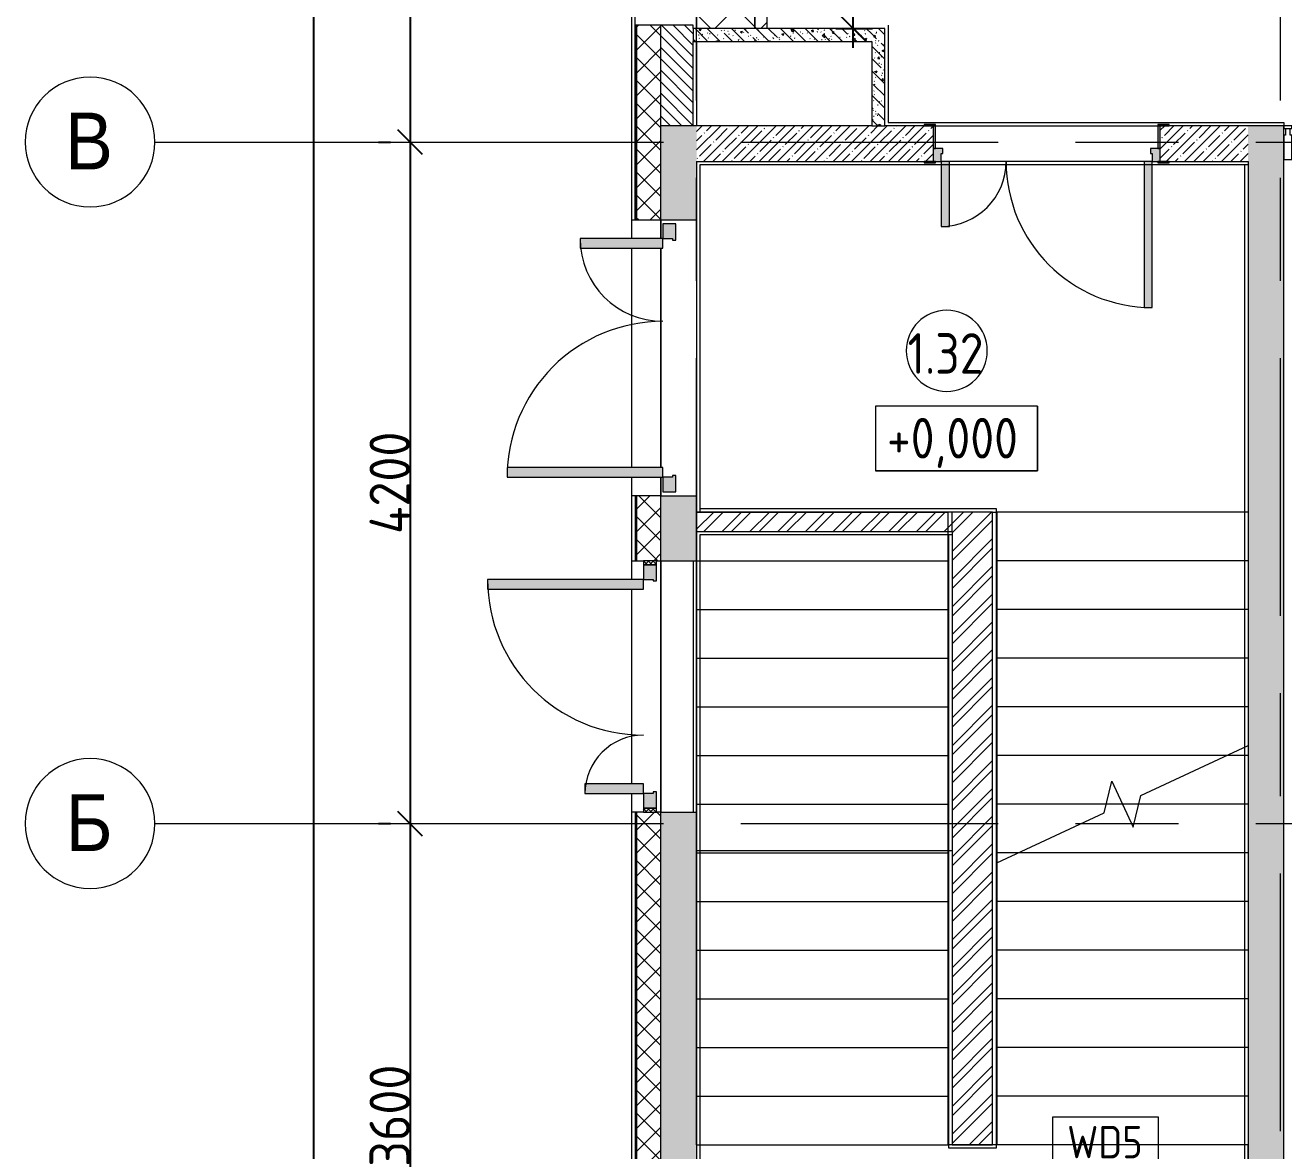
# Model space of a CAD drawing. Header units: millimetres. Extents: x -4029 to 232974, y -8553 to 104777.
# Drawn here: x -4029 to 3730, y 1583 to 8520 of the extents above; entities that cross this region are included whole.
import ezdxf

# ---------------------------------------------------------------- set-up
doc = ezdxf.new("R2010")
doc.units = ezdxf.units.MM
doc.linetypes.add('Осевая', pattern=[3175, 635, -476.25, 1587.5, -476.25])
for name, color, linetype, lineweight in [('5.1) Перегародка WD6', 6, 'Continuous', 9), ('5.2) Перег WD5', 3, 'Continuous', 30), ('A-AREA-BNDY', 7, 'Continuous', 9), ('A-AREA-IDEN', 7, 'Continuous', 9), ('A-GLAZ-CWMG', 7, 'Continuous', 9), ('A-WALL', 7, 'Continuous', 9), ('A-WALL-1', 7, 'Continuous', 13), ('A-WALL-IDEN', 7, 'Continuous', 9), ('G-ANNO-DIMS', 7, 'Continuous', 9), ('I-WALL', 7, 'Continuous', 9), ('S-STRS', 7, 'Continuous', 9), ('S-STRS-MBND', 7, 'Continuous', 9), ('Оси', 7, 'Continuous', 9), ('Оси-1', 7, 'Continuous', 20), ('Оси-2', 7, 'Осевая', 9)]:
    doc.layers.add(name, color=color, linetype=linetype, lineweight=lineweight)
for name, color, linetype, lineweight, true_color in [('A-DOOR-1', 7, 'Continuous', 9, 0xaaaaaa), ('A-DOOR-2', 7, 'Continuous', 9, 0xe2e2e2), ('A-DOOR-FRAM-1', 7, 'Continuous', 9, 0xe2e2e2), ('A-DOOR-FRAM-2', 7, 'Continuous', 9, 0xaaaaaa), ('A-FLOR-1', 7, 'Continuous', 9, 0xaaaaaa), ('A-WALL-3', 7, 'Continuous', 9, 0xff80c0), ('I-WALL-1', 7, 'Continuous', 9, 0x787878)]:
    doc.layers.add(name, color=color, linetype=linetype, lineweight=lineweight, true_color=true_color)
doc.styles.add('Arial', font='arial.ttf', dxfattribs={"width": 0.9, "height": 350})
doc.styles.add('GOST Common', font='', dxfattribs={"width": 0.9, "height": 250})
doc.styles.add('GOST Common_1', font='', dxfattribs={"width": 0.9, "height": 200})
doc.styles.add('ISOCPEUR', font='isocpeur.ttf', dxfattribs={"width": 0.9, "height": 250})
doc.styles.add('ISOCPEUR_1', font='isocpeur.ttf', dxfattribs={"width": 0.9, "height": 200})
doc.styles.get('GOST Common').set_extended_font_data('GOST Common')
doc.styles.get('GOST Common_1').set_extended_font_data('GOST Common')
doc.dimstyles.new('ISO-2_0_0_9К_Средний_округл2_1', dxfattribs={"dimscale": 304.8, "dimtxt": 199.196235, "dimasz": 0.492126, "dimexe": 0.393701, "dimexo": 0, "dimgap": 0, "dimtad": 1, "dimdec": 0, "dimrnd": 10, "dimzin": 0, "dimdsep": 46, "dimtxsty": 'ISOCPEUR_1', "dimblk1": 'OBLIQUE', "dimblk2": 'OBLIQUE', "dimsah": 1, "dimcen": 0.09, "dimdle": 0.393701, "dimazin": 0, "dimtfac": 1, "dimtdec": 4, "dimtix": 1, "dimtmove": 0, "dimatfit": 3, "dimfxl": 1, "dimtvp": 1, "dimtolj": 1, "dimtzin": 0, "dimarcsym": 2})
doc.dimstyles.new('ISO-2_5_0_9К_БОЛЬШОЙ', dxfattribs={"dimscale": 304.8, "dimtxt": 248.995294, "dimasz": 0.492126, "dimexe": 0.393701, "dimexo": 0.984252, "dimgap": 0, "dimtad": 1, "dimdec": 0, "dimrnd": 10, "dimzin": 0, "dimdsep": 46, "dimtxsty": 'ISOCPEUR', "dimblk1": 'OBLIQUE', "dimblk2": 'OBLIQUE', "dimsah": 1, "dimcen": 0.09, "dimdle": 0.393701, "dimazin": 0, "dimtfac": 1, "dimtdec": 4, "dimtix": 1, "dimtmove": 0, "dimatfit": 3, "dimfxl": 1, "dimtvp": 1, "dimtolj": 1, "dimtzin": 0, "dimarcsym": 2})
doc.dimstyles.new('ISO-2_5_0_9К_БОЛЬШОЙ_1', dxfattribs={"dimscale": 304.8, "dimtxt": 248.995294, "dimasz": 0.492126, "dimexe": 0.393701, "dimexo": 0.984252, "dimgap": 0, "dimtad": 1, "dimdec": 0, "dimrnd": 10, "dimzin": 0, "dimdsep": 46, "dimtxsty": 'ISOCPEUR', "dimblk1": 'OBLIQUE', "dimblk2": 'OBLIQUE', "dimsah": 1, "dimcen": 0.09, "dimdle": 0.393701, "dimazin": 0, "dimtfac": 1, "dimtdec": 4, "dimtix": 1, "dimtmove": 2, "dimatfit": 3, "dimfxl": 1, "dimtvp": 1, "dimtolj": 1, "dimtzin": 0, "dimarcsym": 2})
pattern_1 = [(45, (0, 0), (-57.0246, 57.0246), []), (45, (57.025, 0), (-57.0246, 57.0246), [100.806, -20.161, 3.353, -16.808])]
pattern_2 = [(45, (0, 0), (-85.5366, 85.5366), []), (45, (57.02, 0), (-85.5366, 85.5366), [])]
pattern_3 = [(135, (0, 0), (-75.4342, -75.4342), [106.68, -17.78, 3.556, -17.78]), (135, (0, 75.39), (-75.4342, -75.4342), []), (50, (0, 0), (127.5292, -11.1576), [13.335, -146.685]), (355, (0, 0), (-24.6697, 133.74), [10.668, -117.348]), (100.451, (10.63, -0.93), (102.8597, 122.5818), [11.333, -124.663]), (46.184, (0, 35.56), (189.7552, -29.4304), [20.002, -220.027]), (96.636, (15.81, 33.1), (166.182, 173.1996), [17, -186.995]), (351.184, (0, 35.56), (166.184, 173.1976), [16.002, -176.022]), (21, (17.78, 26.67), (106.1303, -71.586), [13.335, -146.685]), (326, (17.78, 26.67), (43.2619, 128.9318), [10.668, -117.348]), (71.451, (26.62, 20.7), (149.392, 57.345), [11.333, -124.663]), (37.5, (0, 0), (2.16223, 59.18836), [3.353, -112.573, 3.353, -115.773, -117.793]), (37.5, (0, 0), (2.16223, 59.18836), [-235.052, 3.353, -114.44]), (7.5, (0, 0), (46.77386, 70.12615), [3.353, -64.567, 3.353, -109.906, -44.894]), (7.5, (0, 0), (46.77386, 70.12615), [-181.178, 3.353, -41.542]), (327.5, (-39.65, 0), (94.91367, -4.0101), [3.353, -41.097, 3.353, -135.331, -184.023]), (327.5, (-39.65, 0), (94.91367, -4.0101), [-183.134, 3.353, -180.67]), (317.5, (-57.43, 0), (103.6906, 17.7988), [3.353, -54.432, 3.353, -88.748, -130.683]), (317.5, (-57.43, 0), (103.6906, 17.7988), [-149.885, 3.353, -127.33])]
pattern_4 = [(315, (26871.94, 23549), (141.4214, 141.4214), []), (45, (26871.94, 23549), (-141.4214, 141.4214), [])]

# ---------------------------------------------------------------- blocks, each defined once
blk = doc.blocks.new('110_Дверь_СКБ_2Ст - Д-1 Лестничная клетка EIS60-24280000-План монтажа стен и перегородок 1 этажа в осях 1-12')
at = {"layer": 'A-DOOR-2'}
for points in [[(-587.5, 1010), (-637.5, 1010), (-637.5, 110), (-587.5, 110), (-587.5, 130)], [(612.5, 510), (612.5, 110), (662.5, 110), (662.5, 510)], [(712.5, 30), (697.5, 30), (697.5, -110), (712.5, -110)]]:
    blk.add_hatch(color=256, dxfattribs=at).paths.add_polyline_path(points)
h = blk.add_hatch(color=256, dxfattribs=at)
h.paths.add_polyline_path([(712.5, 110), (662.5, 110), (662.5, 60), (652.5, 60), (652.5, 30), (712.5, 30)])
h.paths.add_polyline_path([(-687.5, 110), (-687.5, 30), (-627.5, 30), (-627.5, 60), (-637.5, 60), (-637.5, 110)])
at = {"layer": 'A-DOOR-FRAM-1'}
for points in [[(-695.5, 118), (-742.5, 118), (-742.5, 110), (-672.5, 110), (-672.5, 118), (-687.5, 118)], [(701.7, 118), (697.5, 118), (697.5, 110), (767.5, 110), (767.5, 118), (712.5, 118)], [(-672.5, 30), (-687.5, 30), (-687.5, -110), (-672.5, -110)], [(-742.5, -110), (-742.5, -118), (-672.5, -118), (-672.5, -110), (-687.5, -110)], [(712.5, -110), (697.5, -110), (697.5, -118), (767.5, -118), (767.5, -110)]]:
    blk.add_hatch(color=256, dxfattribs=at).paths.add_polyline_path(points)
at = {"layer": 'A-DOOR-1'}
for p, q in [((-637.5, 1010), (-637.5, 110)), ((-587.5, 1010), (-637.5, 1010)), ((-587.5, 110), (-587.5, 1010)), ((662.5, 510), (612.5, 510)), ((612.5, 510), (612.5, 110)), ((662.5, 110), (662.5, 510)), ((-637.5, 110), (-587.5, 110)), ((612.5, 110), (662.5, 110))]:
    blk.add_line(p, q, dxfattribs=at)
for centre, radius, start, end in [((-637.5, 110), 900, 0, 90), ((662.5, 110), 400, 90, 180)]:
    blk.add_arc(centre, radius, start, end, dxfattribs=at)
at = {"layer": 'A-DOOR-FRAM-2'}
for p, q in [((-672.5, 118), (-742.5, 118)), ((-742.5, 118), (-742.5, 110)), ((-742.5, 110), (-672.5, 110)), ((-637.5, 110), (-687.5, 110)), ((-687.5, 110), (-687.5, 30)), ((-672.5, 110), (-672.5, 118)), ((-637.5, 60), (-637.5, 110)), ((662.5, 110), (662.5, 60)), ((712.5, 110), (662.5, 110)), ((767.5, 118), (697.5, 118)), ((697.5, 118), (697.5, 110)), ((697.5, 110), (767.5, 110)), ((712.5, 30), (712.5, 110)), ((767.5, 110), (767.5, 118)), ((-687.5, 30), (-627.5, 30)), ((-672.5, 30), (-687.5, 30)), ((-687.5, 30), (-687.5, -110)), ((-672.5, -110), (-672.5, 30)), ((-627.5, 60), (-637.5, 60)), ((-627.5, 30), (-627.5, 60)), ((662.5, 60), (652.5, 60)), ((652.5, 60), (652.5, 30)), ((652.5, 30), (712.5, 30)), ((712.5, 30), (697.5, 30)), ((697.5, 30), (697.5, -110)), ((712.5, -110), (712.5, 30)), ((-672.5, -110), (-742.5, -110)), ((-742.5, -110), (-742.5, -118)), ((-742.5, -118), (-672.5, -118)), ((-687.5, -110), (-672.5, -110)), ((-672.5, -118), (-672.5, -110)), ((697.5, -110), (712.5, -110)), ((767.5, -110), (697.5, -110)), ((697.5, -110), (697.5, -118)), ((697.5, -118), (767.5, -118)), ((767.5, -118), (767.5, -110))]:
    blk.add_line(p, q, dxfattribs=at)
blk = doc.blocks.new('110_Дверь_СКБ_2Ст_Наружная - ДН-1_л__ Двухстворчатая 1350 х3200 _ЛК_ в свету с верхним остеклением 2-22796854-План монтажа стен и перегородок 1 этажа в осях 1-12')
at = {"layer": 'A-DOOR-2'}
for points in [[(-715.5, 101), (-715.5, -91), (-655.5, -91), (-655.5, 869), (-715.5, 869)], [(694.5, 71), (694.5, -91), (754.5, -91), (754.5, 419), (694.5, 419), (694.5, 78.5)]]:
    blk.add_hatch(color=256, dxfattribs=at).paths.add_polyline_path(points)
h = blk.add_hatch(color=256, dxfattribs=at)
h.paths.add_polyline_path([(-805.5, -171), (-705.5, -171), (-705.5, -151), (-715.5, -151), (-715.5, -91), (-805.5, -91)])
h.paths.add_polyline_path([(744.5, -171), (844.5, -171), (844.5, -91), (754.5, -91), (754.5, -151), (744.5, -151)])
at = {"layer": 'A-DOOR-1'}
for p, q in [((-715.5, 869), (-715.5, -91)), ((-655.5, 869), (-715.5, 869)), ((-655.5, -91), (-655.5, 869)), ((754.5, 419), (694.5, 419)), ((694.5, 419), (694.5, -91)), ((754.5, -91), (754.5, 419)), ((-715.5, -91), (-655.5, -91)), ((694.5, -91), (754.5, -91))]:
    blk.add_line(p, q, dxfattribs=at)
for centre, radius, start, end in [((-715.5, -91), 960, 0, 90), ((754.5, -91), 510, 90, 180)]:
    blk.add_arc(centre, radius, start, end, dxfattribs=at)
at = {"layer": 'A-DOOR-FRAM-2'}
for p, q in [((-715.5, -91), (-805.5, -91)), ((-805.5, -91), (-805.5, -171)), ((-715.5, -151), (-715.5, -91)), ((-705.5, -151), (-715.5, -151)), ((-705.5, -171), (-705.5, -151)), ((754.5, -151), (744.5, -151)), ((744.5, -151), (744.5, -171)), ((754.5, -91), (754.5, -151)), ((844.5, -91), (754.5, -91)), ((844.5, -171), (844.5, -91)), ((-805.5, -171), (-705.5, -171)), ((744.5, -171), (844.5, -171))]:
    blk.add_line(p, q, dxfattribs=at)
blk = doc.blocks.new('110_Дверь_СКБ_2Ст_Наружная - ДН-3_л__ Двухстворчатая 1200 х3200 из подвала EI30-23666533-План монтажа стен и перегородок 1 этажа в осях 1-12')
at = {"layer": 'A-DOOR-1'}
h = blk.add_hatch(dxfattribs=at)
h.set_pattern_fill('FP_84', color=256, style=0, pattern_type=2)
h.set_pattern_definition([(135, (1526.41, 143.685), (-14.14214, -14.14214), []), (225, (1526.41, 143.685), (14.14214, -14.14214), [])])
h.paths.add_polyline_path([(769.5, 29), (769.5, -51), (794.5, -51), (794.5, 29)])
at = {"layer": 'A-DOOR-2'}
for points in [[(619.5, 29), (679.5, 29), (679.5, 989), (619.5, 989), (619.5, 101)], [(-640.5, 71), (-640.5, 29), (-580.5, 29), (-580.5, 389), (-640.5, 389), (-640.5, 79)]]:
    blk.add_hatch(color=256, dxfattribs=at).paths.add_polyline_path(points)
h = blk.add_hatch(color=256, dxfattribs=at)
h.paths.add_polyline_path([(-730.5, 29), (-730.5, -51), (-630.5, -51), (-630.5, -31), (-640.5, -31), (-640.5, 29)])
h.paths.add_polyline_path([(669.5, -51), (769.5, -51), (769.5, 29), (679.5, 29), (679.5, -31), (669.5, -31)])
at = {"layer": 'A-DOOR-FRAM-2'}
h = blk.add_hatch(dxfattribs=at)
h.set_pattern_fill('FP_85', color=256, style=0, pattern_type=2)
h.set_pattern_definition([(45, (-596.384, 143.685), (-14.1421, 14.1421), []), (135, (-596.384, 143.685), (-14.1421, -14.1421), [])])
h.paths.add_polyline_path([(-755.5, 29), (-755.5, -51), (-730.5, -51), (-730.5, 29)])
at = {"layer": 'A-DOOR-1'}
for p, q in [((679.5, 989), (619.5, 989)), ((619.5, 989), (619.5, 29)), ((679.5, 29), (679.5, 989)), ((-640.5, 389), (-640.5, 29)), ((-580.5, 389), (-640.5, 389)), ((-580.5, 29), (-580.5, 389)), ((-640.5, 29), (-580.5, 29)), ((619.5, 29), (679.5, 29))]:
    blk.add_line(p, q, dxfattribs=at)
for centre, radius, start, end in [((679.5, 29), 960, 90, 180), ((-640.5, 29), 360, 0, 90)]:
    blk.add_arc(centre, radius, start, end, dxfattribs=at)
at = {"layer": 'A-DOOR-FRAM-2'}
for p, q in [((-730.5, 29), (-755.5, 29)), ((-755.5, 29), (-755.5, -51)), ((-640.5, 29), (-730.5, 29)), ((-730.5, 29), (-730.5, -51)), ((-730.5, -51), (-730.5, 29)), ((-640.5, -31), (-640.5, 29)), ((679.5, 29), (679.5, -31)), ((769.5, 29), (679.5, 29)), ((769.5, -51), (769.5, 29)), ((794.5, 29), (769.5, 29)), ((769.5, 29), (769.5, -51)), ((794.5, -51), (794.5, 29)), ((-755.5, -51), (-730.5, -51)), ((-730.5, -51), (-630.5, -51)), ((-630.5, -31), (-640.5, -31)), ((-630.5, -51), (-630.5, -31)), ((679.5, -31), (669.5, -31)), ((669.5, -31), (669.5, -51)), ((669.5, -51), (769.5, -51)), ((769.5, -51), (794.5, -51))]:
    blk.add_line(p, q, dxfattribs=at)
blk = doc.blocks.new('Прямоугольный импост - Импост структурный с накладкой - 190мм-31924846-План монтажа стен и перегородок 1 этажа в осях 1-12')
at = {"layer": 'A-GLAZ-CWMG'}
for p, q in [((-50, 0), (-50, 17)), ((-50, 17), (0, 17)), ((-40, 0), (-50, 0)), ((-40, -40), (-40, 0)), ((0, 0), (-10, 0)), ((-10, 0), (-10, -40)), ((0, 17), (0, 0)), ((-50, -190), (-50, -40)), ((-50, -40), (-40, -40)), ((-10, -40), (0, -40)), ((0, -40), (0, -190)), ((0, -190), (-50, -190))]:
    blk.add_line(p, q, dxfattribs=at)
blk = doc.blocks.new('Зашивка приборов отопления14 - Зашивка приборов отопления-33280456-План монтажа стен и перегородок 1 этажа в осях 1-12')
at = {"layer": 'A-WALL-3'}
h = blk.add_hatch(dxfattribs=at)
h.set_pattern_fill('FP_107', color=256, style=0, pattern_type=2)
h.set_pattern_definition(pattern_4)
h.paths.add_polyline_path([(35371.9, 23439), (35371.9, 23079), (37471.9, 23079), (37471.9, 23439), (35477.6, 23439)])
h = blk.add_hatch(dxfattribs=at)
h.set_pattern_fill('FP_107', color=256, style=0, pattern_type=2)
h.set_pattern_definition(pattern_4)
h.paths.add_polyline_path([(35371.9, 23004), (37471.9, 23004), (37471.9, 23079), (35371.9, 23079)])
for p, q in [((37471.9, 23439), (35371.9, 23439)), ((35371.9, 23079), (37471.9, 23079)), ((37471.9, 23079), (35371.9, 23079)), ((35371.9, 23004), (37471.9, 23004))]:
    blk.add_line(p, q, dxfattribs=at)
blk = doc.blocks.new('Ось сетки - D8-29747960-План монтажа стен и перегородок 1 этажа в осях 1-12')
at = {"layer": 'Оси-1'}
for start, end in [(360, 180), (180, 360)]:
    blk.add_arc((0, 0), 4, start, end, dxfattribs=at)
blk = doc.blocks.new('_Oblique')
at = {"color": 0, "linetype": 'ByBlock', "lineweight": -2}
blk.add_line((-0.5, -0.5), (0.5, 0.5), dxfattribs=at)
blk = doc.blocks.new('DIMBLOCK21-План монтажа стен и перегородок 1 этажа в осях 1-12')
at = {"layer": '5.1) Перегародка WD6', "color": 0, "lineweight": -2, "transparency": 16777216}
for p, q in [((-1656, 10620), (-1656, 7680)), ((-1076.3, 10500), (-1776, 10500)), ((-1850, 7800), (-1776, 7800))]:
    blk.add_line(p, q, dxfattribs=at)
at = {"layer": 'Defpoints', "color": 0, "transparency": 16777216}
for p in [(-776.3, 10500), (-1656, 7800), (-1550, 7800)]:
    blk.add_point(p, dxfattribs=at)
at = {"layer": '5.1) Перегародка WD6', "color": 0, "lineweight": -2, "transparency": 16777216, "xscale": 150, "yscale": 150, "zscale": 150}
for p, rotation in [((-1656, 10500), 90), ((-1656, 7800), 270)]:
    blk.add_blockref('_Oblique', p, dxfattribs=dict(at, rotation=rotation))
at = {"layer": '5.1) Перегародка WD6', "color": 0, "transparency": 16777216, "insert": (-1781, 9150), "char_height": 250, "width": 758.478, "attachment_point": 5, "rotation": 90, "style": 'ISOCPEUR'}
blk.add_mtext('\\A1;2700', dxfattribs=at)
blk = doc.blocks.new('DIMBLOCK22-План монтажа стен и перегородок 1 этажа в осях 1-12')
at = {"layer": '5.1) Перегародка WD6', "color": 0, "lineweight": -2, "transparency": 16777216}
for p, q in [((-1656, 7920), (-1656, 3480)), ((-1850, 7800), (-1776, 7800)), ((-1850, 3600), (-1776, 3600))]:
    blk.add_line(p, q, dxfattribs=at)
at = {"layer": 'Defpoints', "color": 0, "transparency": 16777216}
for p in [(-1550, 7800), (-1656, 3600), (-1550, 3600)]:
    blk.add_point(p, dxfattribs=at)
at = {"layer": '5.1) Перегародка WD6', "color": 0, "lineweight": -2, "transparency": 16777216, "xscale": 150, "yscale": 150, "zscale": 150}
for p, rotation in [((-1656, 7800), 90), ((-1656, 3600), 270)]:
    blk.add_blockref('_Oblique', p, dxfattribs=dict(at, rotation=rotation))
at = {"layer": '5.1) Перегародка WD6', "color": 0, "transparency": 16777216, "insert": (-1781, 5700), "char_height": 250, "width": 787.208, "attachment_point": 5, "rotation": 90, "style": 'ISOCPEUR'}
blk.add_mtext('\\A1;4200', dxfattribs=at)
blk = doc.blocks.new('DIMBLOCK23-План монтажа стен и перегородок 1 этажа в осях 1-12')
at = {"layer": '5.1) Перегародка WD6', "color": 0, "lineweight": -2, "transparency": 16777216}
for p, q in [((-1656, 3720), (-1656, -120)), ((-1850, 3600), (-1776, 3600)), ((-1850, 0), (-1776, 0))]:
    blk.add_line(p, q, dxfattribs=at)
at = {"layer": 'Defpoints', "color": 0, "transparency": 16777216}
for p in [(-1550, 3600), (-1656, 0), (-1550, 0)]:
    blk.add_point(p, dxfattribs=at)
at = {"layer": '5.1) Перегародка WD6', "color": 0, "lineweight": -2, "transparency": 16777216, "xscale": 150, "yscale": 150, "zscale": 150}
for p, rotation in [((-1656, 3600), 90), ((-1656, 0), 270)]:
    blk.add_blockref('_Oblique', p, dxfattribs=dict(at, rotation=rotation))
at = {"layer": '5.1) Перегародка WD6', "color": 0, "transparency": 16777216, "insert": (-1781, 1800), "char_height": 250, "width": 758.478, "attachment_point": 5, "rotation": 90, "style": 'ISOCPEUR'}
blk.add_mtext('\\A1;3600', dxfattribs=at)
blk = doc.blocks.new('DIMBLOCK24-План монтажа стен и перегородок 1 этажа в осях 1-12')
at = {"layer": '5.1) Перегародка WD6', "color": 0, "lineweight": -2, "transparency": 16777216}
for p, q in [((-2248.9, 27120), (-2248.9, 14417.3)), ((-2442.9, 27000), (-2368.9, 27000)), ((-2248.9, -120), (-2248.9, 13674.8)), ((-2442.9, 0), (-2368.9, 0))]:
    blk.add_line(p, q, dxfattribs=at)
at = {"layer": 'Defpoints', "color": 0, "transparency": 16777216}
for p in [(-2142.9, 27000), (-2248.9, 0), (-2142.9, 0)]:
    blk.add_point(p, dxfattribs=at)
at = {"layer": '5.1) Перегародка WD6', "color": 0, "lineweight": -2, "transparency": 16777216, "xscale": 150, "yscale": 150, "zscale": 150}
for p, rotation in [((-2248.9, 27000), 90), ((-2248.9, 0), 270)]:
    blk.add_blockref('_Oblique', p, dxfattribs=dict(at, rotation=rotation))
at = {"layer": '5.1) Перегародка WD6', "color": 0, "transparency": 16777216, "insert": (-2575.6, 13572), "char_height": 250, "width": 948.097, "attachment_point": 1, "rotation": 90, "line_spacing_factor": 1.149209, "style": 'ISOCPEUR'}
blk.add_mtext('\\A1;27000', dxfattribs=at)
blk = doc.blocks.new('Марка_Помещения - Номер-25198446-План монтажа стен и перегородок 1 этажа в осях 1-12')
at = {"layer": 'A-AREA-IDEN'}
for start, end in [(360, 180), (180, 360)]:
    blk.add_arc((0, 0), 2.5, start, end, dxfattribs=at)
blk = doc.blocks.new('DIMBLOCK39-План монтажа стен и перегородок 1 этажа в осях 1-12')
at = {"layer": '5.1) Перегародка WD6', "color": 0, "lineweight": -2, "transparency": 16777216}
for p, q in [((1075.1, 8380), (1075.1, 10720)), ((545, 10600), (1195.1, 10600)), ((969.1, 8500), (1195.1, 8500))]:
    blk.add_line(p, q, dxfattribs=at)
at = {"layer": 'Defpoints', "color": 0, "transparency": 16777216}
for p in [(545, 10600), (1075.1, 10600), (969.1, 8500)]:
    blk.add_point(p, dxfattribs=at)
at = {"layer": '5.1) Перегародка WD6', "color": 0, "lineweight": -2, "transparency": 16777216, "xscale": 150, "yscale": 150, "zscale": 150}
for p, rotation in [((1075.1, 10600), 90), ((1075.1, 8500), 270)]:
    blk.add_blockref('_Oblique', p, dxfattribs=dict(at, rotation=rotation))
at = {"layer": '5.1) Перегародка WD6', "color": 0, "transparency": 16777216, "insert": (975.1, 9550), "char_height": 200, "width": 565.411, "attachment_point": 5, "rotation": 90, "style": 'ISOCPEUR_1'}
blk.add_mtext('\\A1;2100', dxfattribs=at)
blk = doc.blocks.new('М_стена2 - Типоразмер-30678229-План монтажа стен и перегородок 1 этажа в осях 1-12')
at = {"layer": 'A-WALL-IDEN'}
for p, q in [((3.258, 1.523), (-3.273, 1.523)), ((-3.273, 1.523), (-3.273, -1.477)), ((3.258, -1.477), (3.258, 1.523)), ((-3.273, -1.477), (3.258, -1.477))]:
    blk.add_line(p, q, dxfattribs=at)
blk = doc.blocks.new('Высотные отметки - 10х4_h_-17668695-План монтажа стен и перегородок 1 этажа в осях 1-12')
at = {"layer": 'G-ANNO-DIMS'}
for p, q in [((-5, 4), (-5, 0)), ((5, 4), (-5, 4)), ((5, 4), (-5, 4)), ((-5, 4), (-5, 0)), ((5, 4), (5, 0)), ((5, 0), (5, 4)), ((5, 0), (-5, 0)), ((-5, 0), (5, 0))]:
    blk.add_line(p, q, dxfattribs=at)

msp = doc.modelspace()

# ---------------------------------------------------------------- hatches: boundary and pattern name
at = {"layer": 'A-WALL'}
h = msp.add_hatch(dxfattribs=at)
h.set_pattern_fill('FP_6', color=256, style=0, pattern_type=2)
h.set_pattern_definition([(45, (0, 0), (-70.7107, 70.7107), []), (135, (0, 0), (-70.7107, -70.7107), [])])
h.paths.add_polyline_path([(-260, -100), (-110, -100), (-110, 3670.0001), (-260, 3670.0001), (-260, -6.7419)])
h.paths.add_polyline_path([(-260, 5220.0001), (-110, 5220.0001), (-110, 5620.0001), (-260, 5620.0001), (-260, 5520)])
h.paths.add_polyline_path([(-152.5333, 7320.0001), (-110, 7320.0001), (-110, 8520), (-260, 8520), (-260, 7320.0001)])
h.paths.add_polyline_path([(-199.3896, 10820), (-110, 10820), (-110, 12220), (-260, 12220), (-260, 10820)])
h.paths.add_polyline_path([(-110, 13120), (-110.5881, 15350), (-260, 15350), (-260, 13120), (-154.3027, 13120)])
h = msp.add_hatch(dxfattribs=at)
h.set_pattern_fill('FP_31', color=256, style=0, pattern_type=2)
h.set_pattern_definition([(135, (0, 0), (-35.35534, -35.35534), [])])
h.paths.add_polyline_path([(-110, 7900), (90, 7900), (90, 8520), (-110, 8520), (-110, 8473.1086)])
h.paths.add_polyline_path([(-110, 10820), (90, 10820), (90, 10900), (-110, 10900)])
h.paths.add_polyline_path([(90, 11400), (90, 12220), (-110, 12220), (-110, 11400), (55.7143, 11400)])
h.paths.add_polyline_path([(-110, 13120), (90, 13120), (90, 14700), (-110, 14700), (-110, 13243.0245)])
at = {"layer": 'I-WALL'}
h = msp.add_hatch(dxfattribs=at)
h.set_pattern_fill('FP_1', color=256, style=0, pattern_type=2)
h.set_pattern_definition(pattern_1)
h.paths.add_polyline_path([(110, -100), (110, 3670.0001), (-110, 3670.0001), (-110, -100)])
h.paths.add_polyline_path([(-110, 5220.0001), (110, 5220.0001), (110, 5620.0001), (-110, 5620.0001), (-110, 5400)])
h.paths.add_polyline_path([(30.3226, 7320.0001), (110, 7320.0001), (110, 7900), (-110, 7900), (-110, 7320.0001)])
h = msp.add_hatch(dxfattribs=at)
h.set_pattern_fill('FP_1', color=256, style=0, pattern_type=2)
h.set_pattern_definition(pattern_1)
h.paths.add_polyline_path([(3510, 7680), (3510, 7900), (2968.2179, 7900), (2968.2179, 7680), (3023.2179, 7680)])
h.paths.add_polyline_path([(1513.2179, 7680), (1568.2179, 7680), (1568.2179, 7900), (110, 7900), (110, 7680), (1478.6777, 7680)])
h = msp.add_hatch(dxfattribs=at)
h.set_pattern_fill('FP_1', color=256, style=0, pattern_type=2)
h.set_pattern_definition(pattern_1)
h.paths.add_polyline_path([(3622.8853, 120), (3730, 120), (3730, 7900), (3510, 7900), (3510, 120)])
h = msp.add_hatch(dxfattribs=at)
h.set_pattern_fill('FP_36', color=256, style=0, pattern_type=2)
h.set_pattern_definition(pattern_2)
h.paths.add_polyline_path([(110, 5400), (1685, 5400), (1685, 5520), (110, 5520)])
h = msp.add_hatch(dxfattribs=at)
h.set_pattern_fill('FP_36', color=256, style=0, pattern_type=2)
h.set_pattern_definition(pattern_2)
h.paths.add_polyline_path([(1685, 1620), (1935, 1620), (1935, 5520), (1685, 5520), (1685, 1644.1935)])
at = {"layer": 'I-WALL-1'}
h = msp.add_hatch(dxfattribs=at)
h.set_pattern_fill('FP_43', color=256, style=0, pattern_type=2)
h.set_pattern_definition(pattern_3)
h.paths.add_polyline_path([(110, 8420), (1190, 8420), (1190, 8500), (90, 8500), (90, 8420)])
h = msp.add_hatch(dxfattribs=at)
h.set_pattern_fill('FP_43', color=256, style=0, pattern_type=2)
h.set_pattern_definition(pattern_3)
h.paths.add_polyline_path([(1190, 7900), (1270, 7900), (1270, 8500), (1190, 8500), (1190, 7959.0173)])

# ---------------------------------------------------------------- linework, layer by layer
at = {"layer": 'A-AREA-BNDY', "flags": 128}
msp.add_lwpolyline([(1291, 8521), (1291, 7921), (3730, 7921), (3730, 7883), (3773.0096, 7883), (7660, 7883), (7660, 7921), (20070.2565, 7921)], dxfattribs=at)
msp.add_lwpolyline([(3489, 4806.4745), (3490, 4806.4745), (3490, 4808.9101), (3489, 4808.9101), (3489, 7659), (131, 7659), (131, 5541), (1956, 5541), (1956, 1599), (1664, 1599), (1664, 5379), (131, 5379), (131, 141), (2881, 141), (3134, 141), (3134, 536), (3489, 536)], close=True, dxfattribs=at)
at = {"layer": 'A-FLOR-1'}
for p, q in [((1618.2179, 7660), (130, 7660)), ((130, 7660), (130, 5520)), ((2868.2179, 7660), (1668.2179, 7660)), ((3510, 7660), (2918.2179, 7660)), ((1935, 5520), (1960, 5520)), ((1685, 5379.5), (130.5, 5379.5)), ((130.5, 5379.5), (130.5, 3435)), ((90, 5220.0001), (90, 3670.0001)), ((110, 3435), (1685, 3435))]:
    msp.add_line(p, q, dxfattribs=at)
at = {"layer": 'A-WALL'}
for p, q in [((-290, 7205.0001), (-290, 15380)), ((-268, 7320.0001), (-268, 15358)), ((90, 8520), (-268, 8520)), ((90, 8500), (90, 8520)), ((90, 7900), (90, 8420)), ((-290, 7320.0001), (-110, 7320.0001)), ((-110, 7320.0001), (-110, 7205.0001)), ((-290, 5795.0001), (-290, 7145.0001)), ((-110, 7145.0001), (-110, 5795.0001)), ((-290, 5105.0001), (-290, 5735.0001)), ((-110, 5735.0001), (-110, 5620.0001)), ((-110, 5620.0001), (-290, 5620.0001)), ((-268, 5620.0001), (-268, 5220.0001)), ((-290, 5220.0001), (-218, 5220.0001)), ((-138, 5220.0001), (-110, 5220.0001)), ((-110, 5220.0001), (-110, 3670.0001)), ((-290, 3845.0001), (-290, 5045.0001)), ((-290, -280), (-290, 3785.0001)), ((-218, 3670.0001), (-290, 3670.0001)), ((-268, 3670.0001), (-268, -258)), ((-110, 3670.0001), (-138, 3670.0001))]:
    msp.add_line(p, q, dxfattribs=at)
at = {"layer": 'A-WALL-1'}
for p, q in [((-263, 8520), (-263, 7320.0001)), ((-260, 8520), (-260, 7320.0001)), ((-110, 7320.0001), (-110, 8520)), ((90, 8500), (90, 8420)), ((90, 7900), (-110, 7900)), ((1190, 7900), (1270, 7900)), ((-263, 5620.0001), (-263, 5220.0001)), ((-260, 5620.0001), (-260, 5220.0001)), ((-110, 5220.0001), (-110, 5620.0001)), ((110, 5520), (110, 5400)), ((1685, 5400), (1685, 5520)), ((-263, 3670.0001), (-263, -253)), ((-260, 3670.0001), (-260, -250)), ((-110, -100), (-110, 3670.0001))]:
    msp.add_line(p, q, dxfattribs=at)
at = {"layer": 'I-WALL'}
for p, q in [((110, 10900), (110, 8500)), ((1270, 8500), (90, 8500)), ((1270, 7900), (1270, 8500)), ((90, 8420), (1190, 8420)), ((110, 8420), (110, 7900)), ((1190, 8420), (1190, 7900)), ((1190, 7900), (90, 7900)), ((1513.2179, 7900), (1270, 7900)), ((1583.2179, 7900), (2953.2179, 7900)), ((3730, 7900), (3023.2179, 7900)), ((3730, -100), (3730, 7900)), ((110, 7680), (1513.2179, 7680)), ((110, 7680), (110, 5520)), ((2868.2179, 7680), (1668.2179, 7680)), ((3023.2179, 7680), (3510, 7680)), ((3510, 7680), (3510, 535)), ((-110, 7320.0001), (110, 7320.0001)), ((-110, 7205.0001), (-110, 7320.0001)), ((-110, 5795.0001), (-110, 7145.0001)), ((-110, 5620.0001), (-110, 5735.0001)), ((-110, 5620.0001), (110, 5620.0001)), ((1935, 5520), (110, 5520)), ((1935, 1620), (1935, 5520)), ((110, 5400), (110, 120)), ((110, 5400), (1685, 5400)), ((1685, 5400), (1685, 1620)), ((-110, 5220.0001), (110, 5220.0001)), ((-110, 3670.0001), (-110, 5220.0001)), ((-110, 3670.0001), (110, 3670.0001)), ((1685, 1620), (1935, 1620))]:
    msp.add_line(p, q, dxfattribs=at)
at = {"layer": 'S-STRS'}
for p, q in [((3510, 5520), (1960, 5520)), ((1960, 5520), (1960, 5220)), ((3510, 5520), (1960, 5520)), ((1960, 5220), (1960, 4920)), ((3510, 5220), (1960, 5220)), ((3510, 5220), (1960, 5220)), ((1960, 4920), (1960, 4620)), ((3510, 4920), (1960, 4920)), ((3510, 4920), (1960, 4920)), ((1960, 4620), (1960, 4320)), ((3510, 4620), (1960, 4620)), ((3510, 4620), (1960, 4620)), ((1960, 4320), (1960, 4020)), ((3510, 4320), (1960, 4320)), ((3510, 4320), (1960, 4320)), ((1960, 4020), (1960, 3720)), ((3378.3521, 4020), (1960, 4020)), ((3378.3521, 4020), (1960, 4020)), ((3510, 4020), (3378.3521, 4020)), ((3510, 4020), (3378.3521, 4020)), ((1960, 3720), (1960, 3420)), ((2634.5502, 3720), (1960, 3720)), ((2634.5502, 3720), (1960, 3720)), ((2735, 3720), (2634.5502, 3720)), ((2735, 3720), (2634.5502, 3720)), ((2835.4498, 3720), (2735, 3720)), ((2835.4498, 3720), (2735, 3720)), ((3510, 3720), (2835.4498, 3720)), ((3510, 3720), (2835.4498, 3720)), ((110, 3420), (1660, 3420)), ((110, 3420), (1660, 3420)), ((131, 3435), (131, 3420)), ((1660, 3420), (1664, 3420)), ((1660, 3120), (1660, 3420)), ((1664, 3420), (1664, 3435)), ((1960, 3420), (1960, 3358.6116)), ((2091.6479, 3420), (1960, 3420)), ((2091.6479, 3420), (1960, 3420)), ((3510, 3420), (2091.6479, 3420)), ((3510, 3420), (2091.6479, 3420)), ((1960, 3358.6116), (1960, 3120)), ((110, 3120), (1660, 3120)), ((110, 3120), (1660, 3120)), ((1660, 2820), (1660, 3120)), ((1960, 3120), (1960, 2820)), ((3510, 3120), (1960, 3120)), ((3510, 3120), (1960, 3120)), ((110, 2820), (1660, 2820)), ((110, 2820), (1660, 2820)), ((1660, 2520), (1660, 2820)), ((1960, 2820), (1960, 2520)), ((3510, 2820), (1960, 2820)), ((3510, 2820), (1960, 2820)), ((110, 2520), (1660, 2520)), ((110, 2520), (1660, 2520)), ((1660, 2220), (1660, 2520)), ((1960, 2520), (1960, 2220)), ((3510, 2520), (1960, 2520)), ((3510, 2520), (1960, 2520)), ((110, 2220), (1660, 2220)), ((110, 2220), (1660, 2220)), ((1660, 1920), (1660, 2220)), ((1960, 2220), (1960, 1920)), ((3510, 2220), (1960, 2220)), ((3510, 2220), (1960, 2220)), ((110, 1920), (1660, 1920)), ((110, 1920), (1660, 1920)), ((1660, 1620), (1660, 1920)), ((1960, 1920), (1960, 1620)), ((3510, 1920), (1960, 1920)), ((3510, 1920), (1960, 1920)), ((110, 1620), (1660, 1620)), ((110, 1620), (1660, 1620)), ((1685, 1620), (1660, 1620)), ((1960, 1620), (1935, 1620)), ((3510, 1620), (1960, 1620)), ((3510, 1620), (1960, 1620))]:
    msp.add_line(p, q, dxfattribs=at)
at = {"layer": 'S-STRS-MBND'}
for p, q in [((110, 5520), (1660, 5520)), ((110, 1620), (110, 5520)), ((1660, 1620), (1660, 5520)), ((110, 5220), (1660, 5220)), ((110, 5220), (1660, 5220)), ((110, 4920), (1660, 4920)), ((110, 4920), (1660, 4920)), ((110, 4620), (1660, 4620)), ((110, 4620), (1660, 4620)), ((110, 4320), (1660, 4320)), ((110, 4320), (1660, 4320)), ((2848.2885, 3772.8273), (3510, 4081.3884)), ((110, 4020), (1660, 4020)), ((110, 4020), (1660, 4020)), ((3510, 4020), (3378.3521, 4020)), ((3510, 4020), (3378.3521, 4020)), ((2621.7115, 3667.1727), (2668.9659, 3861.6106)), ((2668.9659, 3861.6106), (2801.0341, 3578.3894)), ((2801.0341, 3578.3894), (2848.2885, 3772.8273)), ((110, 3720), (1660, 3720)), ((110, 3720), (1660, 3720)), ((1960, 3358.6116), (2621.7115, 3667.1727)), ((2735, 3720), (2634.5502, 3720)), ((2735, 3720), (2634.5502, 3720)), ((3510, 3720), (2835.4498, 3720)), ((3510, 3720), (2835.4498, 3720)), ((110, 3420), (1660, 3420)), ((110, 3420), (1660, 3420)), ((3510, 3420), (2091.6479, 3420)), ((3510, 3420), (2091.6479, 3420)), ((3510, 3420), (3510, 1620)), ((1960, 3358.6116), (1960, 1620)), ((110, 3120), (1660, 3120)), ((110, 3120), (1660, 3120)), ((3510, 3120), (1960, 3120)), ((3510, 3120), (1960, 3120)), ((110, 2820), (1660, 2820)), ((110, 2820), (1660, 2820)), ((3510, 2820), (1960, 2820)), ((3510, 2820), (1960, 2820)), ((110, 2520), (1660, 2520)), ((110, 2520), (1660, 2520)), ((3510, 2520), (1960, 2520)), ((3510, 2520), (1960, 2520)), ((110, 2220), (1660, 2220)), ((110, 2220), (1660, 2220)), ((3510, 2220), (1960, 2220)), ((3510, 2220), (1960, 2220)), ((110, 1920), (1660, 1920)), ((110, 1920), (1660, 1920)), ((3510, 1920), (1960, 1920)), ((3510, 1920), (1960, 1920)), ((110, 1620), (110, 120)), ((110, 1620), (1660, 1620)), ((110, 1620), (1660, 1620)), ((1960, 1620), (1660, 1620)), ((3510, 1620), (1960, 1620)), ((3510, 1620), (1960, 1620)), ((3510, 120), (3510, 1620))]:
    msp.add_line(p, q, dxfattribs=at)
at = {"layer": 'Оси'}
for p, q in [((-3228.7494, 7800), (-728.7494, 7800)), ((-3228.7494, 3600), (-728.7494, 3600))]:
    msp.add_line(p, q, dxfattribs=at)
at = {"layer": 'Оси-2'}
for p, q in [((3710, 593.7414), (3710, 24898.0711)), ((110, 593.7414), (110, 12880)), ((-728.7494, 7800), (36035.9723, 7800)), ((-728.7494, 3600), (36035.9723, 3600))]:
    msp.add_line(p, q, dxfattribs=at)

# ---------------------------------------------------------------- block references
at = {"layer": '5.1) Перегародка WD6', "color": 18, "true_color": 0x000000, "rotation": 90.0000000000001}
msp.add_blockref('Зашивка приборов отопления14 - Зашивка приборов отопления-33280456-План монтажа стен и перегородок 1 этажа в осях 1-12', (23549, -26871.9441), dxfattribs=at)
at = {"layer": '5.2) Перег WD5', "color": 18, "true_color": 0x000000, "xscale": 99.99999999999993, "yscale": 99.99999999999993, "zscale": 99.99999999999993}
msp.add_blockref('М_стена2 - Типоразмер-30678229-План монтажа стен и перегородок 1 этажа в осях 1-12', (2631.2801, 1639.2533), dxfattribs=at)
at = {"layer": 'A-AREA-IDEN', "xscale": 99.99999999999993, "yscale": 99.99999999999993, "zscale": 99.99999999999993}
msp.add_blockref('Марка_Помещения - Номер-25198446-План монтажа стен и перегородок 1 этажа в осях 1-12', (1652.2112, 6513.4541), dxfattribs=at)
at = {"layer": 'A-DOOR-1'}
for name, p, rotation in [('110_Дверь_СКБ_2Ст - Д-1 Лестничная клетка EIS60-24280000-План монтажа стен и перегородок 1 этажа в осях 1-12', (2280.7179, 7790), 180), ('110_Дверь_СКБ_2Ст_Наружная - ДН-1_л__ Двухстворчатая 1350 х3200 _ЛК_ в свету с верхним остеклением 2-22796854-План монтажа стен и перегородок 1 этажа в осях 1-12', (-189, 6450.5001), 89.99999999999991), ('110_Дверь_СКБ_2Ст_Наружная - ДН-3_л__ Двухстворчатая 1200 х3200 из подвала EI30-23666533-План монтажа стен и перегородок 1 этажа в осях 1-12', (-189, 4425.5001), 89.99999999999991)]:
    msp.add_blockref(name, p, dxfattribs=dict(at, rotation=rotation))
at = {"layer": 'A-GLAZ-CWMG', "extrusion": (0, 0, -1)}
msp.add_blockref('Прямоугольный импост - Импост структурный с накладкой - 190мм-31924846-План монтажа стен и перегородок 1 этажа в осях 1-12', (-3730, 7883), dxfattribs=at)
at = {"layer": 'G-ANNO-DIMS', "xscale": 99.99999999999993, "yscale": 99.99999999999993, "zscale": 99.99999999999993}
msp.add_blockref('Высотные отметки - 10х4_h_-17668695-План монтажа стен и перегородок 1 этажа в осях 1-12', (1712.4361, 5773.0163), dxfattribs=at)
at = {"layer": 'Оси-1', "xscale": 99.99999999999993, "yscale": 99.99999999999993, "zscale": 99.99999999999993, "rotation": 269.9999999999994}
for p in [(-3628.7494, 7800), (-3628.7494, 3600)]:
    msp.add_blockref('Ось сетки - D8-29747960-План монтажа стен и перегородок 1 этажа в осях 1-12', p, dxfattribs=at)

# ---------------------------------------------------------------- texts
at = {"layer": '5.2) Перег WD5', "color": 18, "true_color": 0x000000, "insert": (2394.7906, 1737.2804), "char_height": 200, "width": 584.430187, "attachment_point": 1, "style": 'GOST Common_1'}
msp.add_mtext('WD5', dxfattribs=at)
at = {"layer": 'A-AREA-IDEN', "insert": (1410.3281, 6622.0134), "char_height": 250, "width": 606.07575, "attachment_point": 1, "style": 'GOST Common'}
msp.add_mtext('1.32', dxfattribs=at)
at = {"layer": 'G-ANNO-DIMS', "insert": (1283.76, 6099.7234), "char_height": 250, "width": 1028.822569, "attachment_point": 1, "line_spacing_factor": 1.022761, "style": 'GOST Common'}
msp.add_mtext('+0,000', dxfattribs=at)
at = {"layer": 'Оси', "char_height": 350, "attachment_point": 1, "style": 'Arial'}
for s, insert, width in [('\\fArial|b0|i0|c204|p34|;\\W.9;В', (-3781.5257, 7981.0389), 360.759375), ('\\fArial|b0|i0|c204|p34|;\\W.9;Б', (-3778.3757, 3781.0389), 353.544187)]:
    msp.add_mtext(s, dxfattribs=dict(at, insert=insert, width=width))

# ---------------------------------------------------------------- dimensions: what is measured, and where the dimension line sits
at = {"layer": '5.1) Перегародка WD6', "color": 18, "true_color": 0x000000}
dim = msp.add_linear_dim(base=(-2248.9437, 0), p1=(-2142.8777, 26999.9998), p2=(-2142.8777, 0), angle=90, dimstyle='ISO-2_5_0_9К_БОЛЬШОЙ_1', override={"dimpost": '<>', "dimfxl": 26999.999823}, dxfattribs=at)
dim.commit()
dim.dimension.update_dxf_attribs({"geometry": 'DIMBLOCK24-План монтажа стен и перегородок 1 этажа в осях 1-12', "text_midpoint": (-2408.8909, 14046.0343), "dimtype": 160, "text_rotation": 90})
for base, p1, p2, dimstyle, override, picture, middle in [((1075.1462, 10600), (969.0802, 8500), (545, 10600), 'ISO-2_0_0_9К_Средний_округл2_1', {"dimpost": '<>', "dimfxl": 2142.39211}, 'DIMBLOCK39-План монтажа стен и перегородок 1 этажа в осях 1-12', (975.1462, 9550)), ((-1656.0431, 7800), (-776.3126, 10500), (-1549.9771, 7800), 'ISO-2_5_0_9К_БОЛЬШОЙ', {"dimpost": '<>', "dimfxl": 2808.657466}, 'DIMBLOCK21-План монтажа стен и перегородок 1 этажа в осях 1-12', (-1781.0431, 9150)), ((-1656.0431, 3600), (-1549.9771, 7800), (-1549.9771, 3600), 'ISO-2_5_0_9К_БОЛЬШОЙ', {"dimpost": '<>', "dimfxl": 4200}, 'DIMBLOCK22-План монтажа стен и перегородок 1 этажа в осях 1-12', (-1781.0431, 5700)), ((-1656.0431, 0), (-1549.9771, 3600), (-1549.9771, 0), 'ISO-2_5_0_9К_БОЛЬШОЙ', {"dimpost": '<>', "dimfxl": 3600}, 'DIMBLOCK23-План монтажа стен и перегородок 1 этажа в осях 1-12', (-1781.0431, 1800))]:
    dim = msp.add_linear_dim(base=base, p1=p1, p2=p2, angle=90, dimstyle=dimstyle, override=override, dxfattribs=at)
    dim.commit()
    dim.dimension.update_dxf_attribs({"geometry": picture, "text_midpoint": middle})

doc.saveas('drawing.dxf')
